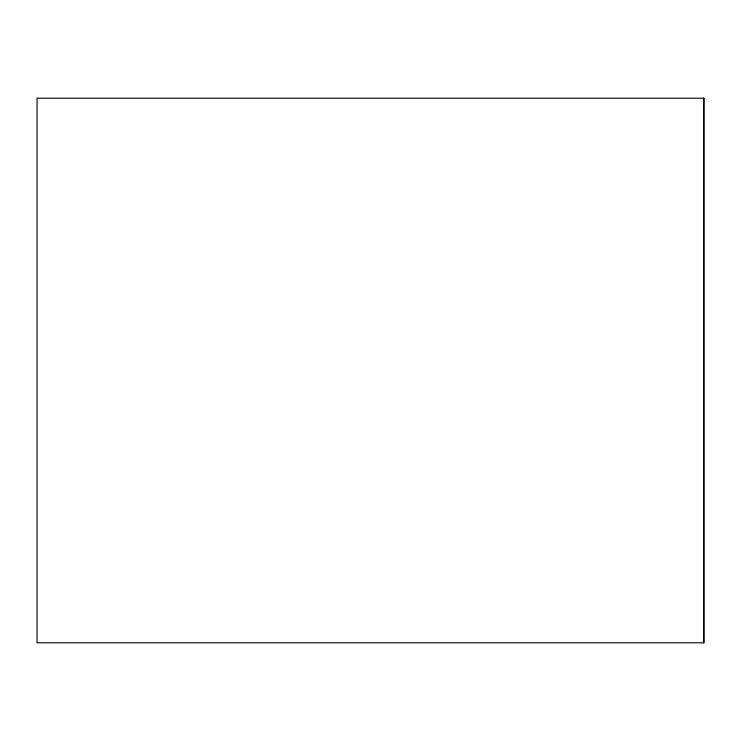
<?xml version="1.0" encoding="UTF-8"?>
<svg xmlns="http://www.w3.org/2000/svg" width="741" height="741" viewBox="0 0 741 741"><rect width="100%" height="100%" fill="white"/><g stroke="black" fill="none" stroke-linecap="round" stroke-linejoin="round"><path stroke-width="1.11" d="M703.7 98.21L703.7 642.79M703.95 98.21L37.05 98.21L37.05 642.79L703.95 642.79L703.95 98.21"/></g></svg>
